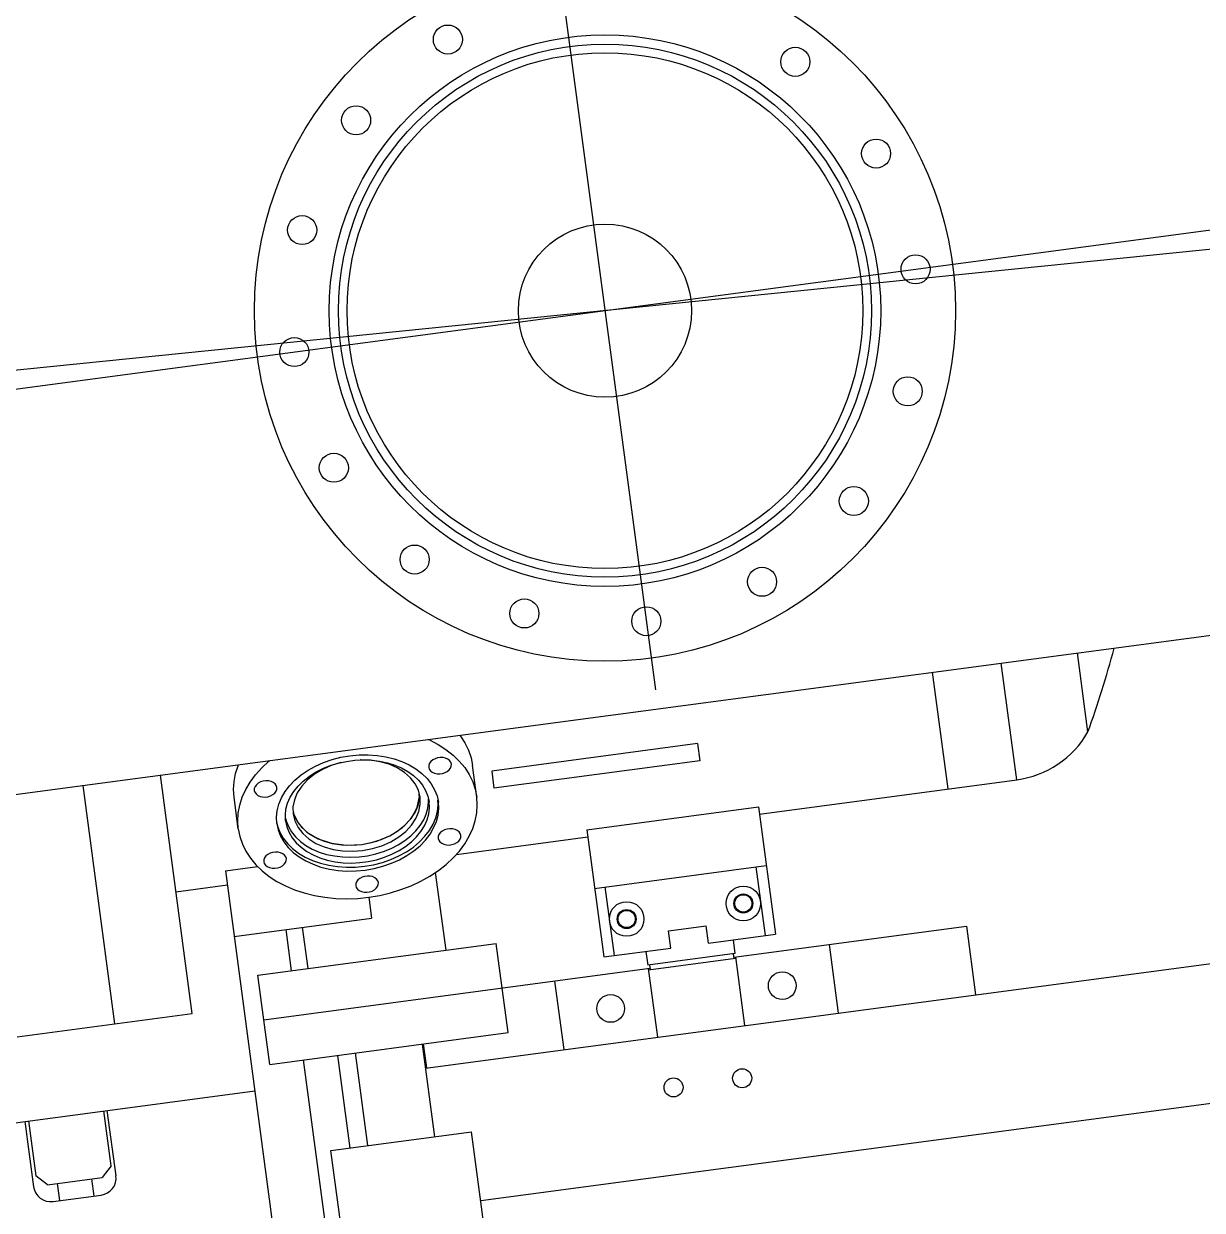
# Model space of a CAD drawing. Extents: x -50 to 48714, y -13211 to 6743.
# Drawn here: x 29676.6 to 30017, y 915.5 to 1258.2 of the extents above; entities that cross this region are included whole.
import ezdxf

# ---------------------------------------------------------------- set-up
doc = ezdxf.new("R2010")
doc.units = 0
doc.header["$LTSCALE"] = 50
doc.linetypes.add('UE46_HMI$0$DASH_CENTER', pattern=[36, 24, -3, 6, -3])
doc.layers.get('0').update_dxf_attribs({"linetype": 'CONTINUOUS'})
doc.layers.add('UE46_HMI$0$1', color=7, linetype='CONTINUOUS')

# ---------------------------------------------------------------- blocks, each defined once
blk = doc.blocks.new('UE46_HMI$0$KREUZST_CK_CF40')
at = {"layer": 'UE46_HMI$0$1', "color": 4, "linetype": 'UE46_HMI$0$DASH_CENTER'}
blk.add_line((13357.46, 1227.4), (12162.03, 1106.18), dxfattribs=at)
blk = doc.blocks.new('UE46_HMI$0$OBEN')
at = {"color": 7, "linetype": 'CONTINUOUS'}
for p, q in [((12655.15, 1033.13), (13064.53, 1087.68)), ((12984.03, 1053.7), (12980.98, 1076.55)), ((12963.46, 1039.91), (12958.97, 1073.61)), ((12943.63, 1037.27), (12939.14, 1070.97)), ((12802.58, 1052.77), (12802.79, 1052.52)), ((12802.79, 1052.52), (12804.08, 1050.52)), ((12793.52, 1051.57), (12793.86, 1051.42)), ((12793.86, 1051.42), (12796.33, 1050.13)), ((12796.33, 1050.13), (12798.59, 1048.67)), ((12804.08, 1050.52), (12805.1, 1048.43)), ((12871.28, 1050.33), (12811.8, 1042.4)), ((12871.28, 1050.33), (12871.94, 1045.37)), ((12747.45, 1045.24), (12747.75, 1045.47)), ((12763.27, 1044.88), (12765.72, 1045.73)), ((12765.72, 1045.73), (12768.26, 1046.38)), ((12768.26, 1046.38), (12770.86, 1046.83)), ((12769.85, 1045.21), (12772.26, 1045.53)), ((12770.86, 1046.83), (12773.48, 1047.08)), ((12772.26, 1045.53), (12774.68, 1045.65)), ((12773.48, 1047.08), (12776.11, 1047.11)), ((12773.94, 1045.62), (12773.84, 1045.61)), ((12776.8, 1045.52), (12773.94, 1045.62)), ((12774.68, 1045.65), (12777.07, 1045.57)), ((12776.11, 1047.11), (12778.69, 1046.94)), ((12779.56, 1045.09), (12776.8, 1045.52)), ((12777.07, 1045.57), (12779.41, 1045.29)), ((12778.69, 1046.94), (12781.2, 1046.55)), ((12779.41, 1045.29), (12781.67, 1044.82)), ((12781.2, 1046.55), (12783.61, 1045.96)), ((12783.61, 1045.96), (12785.89, 1045.17)), ((12794.77, 1045.63), (12794.23, 1045.18)), ((12795.43, 1045.98), (12794.77, 1045.63)), ((12796.18, 1046.21), (12795.43, 1045.98)), ((12796.97, 1046.32), (12796.18, 1046.21)), ((12797.75, 1046.29), (12796.97, 1046.32)), ((12798.49, 1046.12), (12797.75, 1046.29)), ((12799.12, 1045.83), (12798.49, 1046.12)), ((12798.59, 1048.67), (12800.63, 1047.05)), ((12799.63, 1045.43), (12799.12, 1045.83)), ((12799.98, 1044.95), (12799.63, 1045.43)), ((12800.63, 1047.05), (12802.44, 1045.29)), ((12802.44, 1045.29), (12804, 1043.41)), ((12805.1, 1048.43), (12805.84, 1046.26)), ((12805.84, 1046.26), (12806.29, 1044.03)), ((12871.94, 1045.37), (12812.46, 1037.45)), ((12737.82, 1041.69), (12738.55, 1043.96)), ((12738.55, 1043.96), (12738.69, 1044.26)), ((12743.61, 1041.34), (12745.41, 1043.34)), ((12745.41, 1043.34), (12747.45, 1045.24)), ((12756.78, 1041.29), (12758.77, 1042.65)), ((12758.77, 1042.65), (12760.95, 1043.85)), ((12759.06, 1040.85), (12760.95, 1042.05)), ((12762.91, 1042.87), (12760.6, 1041.48)), ((12760.95, 1043.85), (12763.27, 1044.88)), ((12760.95, 1042.05), (12763, 1043.11)), ((12765.47, 1044.01), (12762.91, 1042.87)), ((12763, 1043.11), (12765.19, 1043.99)), ((12765.19, 1043.99), (12767.48, 1044.7)), ((12768.2, 1044.86), (12765.47, 1044.01)), ((12767.48, 1044.7), (12769.85, 1045.21)), ((12768.3, 1044.87), (12768.2, 1044.86)), ((12782.16, 1044.36), (12779.56, 1045.09)), ((12781.67, 1044.82), (12783.81, 1044.15)), ((12784.52, 1043.33), (12782.16, 1044.36)), ((12783.81, 1044.15), (12785.8, 1043.3)), ((12786.6, 1042.03), (12784.52, 1043.33)), ((12785.8, 1043.3), (12787.62, 1042.28)), ((12785.89, 1045.17), (12788.01, 1044.2)), ((12788.33, 1040.49), (12786.6, 1042.03)), ((12787.62, 1042.28), (12789.24, 1041.1)), ((12788.01, 1044.2), (12789.94, 1043.05)), ((12789.94, 1043.05), (12791.65, 1041.74)), ((12793.63, 1044.1), (12793.61, 1043.54)), ((12793.61, 1043.54), (12793.78, 1042.99)), ((12793.84, 1044.66), (12793.63, 1044.1)), ((12793.78, 1042.99), (12794.13, 1042.51)), ((12794.23, 1045.18), (12793.84, 1044.66)), ((12794.13, 1042.51), (12794.64, 1042.11)), ((12794.64, 1042.11), (12795.28, 1041.82)), ((12797.58, 1041.73), (12798.33, 1041.96)), ((12798.33, 1041.96), (12798.99, 1042.32)), ((12798.99, 1042.32), (12799.53, 1042.76)), ((12799.53, 1042.76), (12799.92, 1043.28)), ((12799.92, 1043.28), (12800.13, 1043.84)), ((12800.15, 1044.41), (12799.98, 1044.95)), ((12800.13, 1043.84), (12800.15, 1044.41)), ((12804, 1043.41), (12805.3, 1041.41)), ((12807.5, 1034.92), (12806.29, 1044.03)), ((12811.8, 1042.4), (12812.46, 1037.45)), ((12725.29, 972.36), (12716.11, 1041.25)), ((12737.24, 1037.12), (12737.39, 1039.4)), ((12737.39, 1039.4), (12737.82, 1041.69)), ((12740.78, 1037.08), (12742.06, 1039.25)), ((12742.06, 1039.25), (12743.61, 1041.34)), ((12743.84, 1038.46), (12743.45, 1037.95)), ((12744.38, 1038.91), (12743.84, 1038.46)), ((12745.04, 1039.26), (12744.38, 1038.91)), ((12745.79, 1039.5), (12745.04, 1039.26)), ((12746.58, 1039.61), (12745.79, 1039.5)), ((12747.36, 1039.57), (12746.58, 1039.61)), ((12748.09, 1039.41), (12747.36, 1039.57)), ((12748.73, 1039.12), (12748.09, 1039.41)), ((12749.24, 1038.72), (12748.73, 1039.12)), ((12749.59, 1038.23), (12749.24, 1038.72)), ((12753.43, 1038.19), (12754.99, 1039.8)), ((12754.99, 1039.8), (12756.78, 1041.29)), ((12755.88, 1038.05), (12757.36, 1039.51)), ((12758.59, 1039.87), (12756.92, 1038.08)), ((12757.36, 1039.51), (12759.06, 1040.85)), ((12760.6, 1041.48), (12758.59, 1039.87)), ((12789.68, 1038.76), (12788.33, 1040.49)), ((12789.24, 1041.1), (12790.64, 1039.79)), ((12790.62, 1036.87), (12789.68, 1038.76)), ((12790.64, 1039.79), (12791.8, 1038.35)), ((12791.65, 1041.74), (12793.13, 1040.29)), ((12793.13, 1040.29), (12794.36, 1038.72)), ((12794.36, 1038.72), (12795.33, 1037.03)), ((12795.28, 1041.82), (12796.01, 1041.65)), ((12796.01, 1041.65), (12796.79, 1041.62)), ((12796.79, 1041.62), (12797.58, 1041.73)), ((12805.3, 1041.41), (12806.32, 1039.32)), ((12806.32, 1039.32), (12807.06, 1037.15)), ((12889.12, 1030), (12963.46, 1039.91)), ((12702.99, 969.39), (12693.81, 1038.28)), ((12737.4, 1034.85), (12737.24, 1037.12)), ((12739.76, 1034.85), (12740.78, 1037.08)), ((12743.24, 1037.39), (12743.22, 1036.82)), ((12743.22, 1036.82), (12743.39, 1036.28)), ((12743.45, 1037.95), (12743.24, 1037.39)), ((12743.39, 1036.28), (12743.74, 1035.8)), ((12743.74, 1035.8), (12744.25, 1035.4)), ((12744.25, 1035.4), (12744.89, 1035.11)), ((12744.89, 1035.11), (12745.62, 1034.94)), ((12746.4, 1034.91), (12747.19, 1035.01)), ((12747.19, 1035.01), (12747.94, 1035.25)), ((12747.94, 1035.25), (12748.6, 1035.6)), ((12748.6, 1035.6), (12749.14, 1036.05)), ((12749.14, 1036.05), (12749.53, 1036.57)), ((12749.53, 1036.57), (12749.74, 1037.13)), ((12749.76, 1037.69), (12749.59, 1038.23)), ((12749.74, 1037.13), (12749.76, 1037.69)), ((12751.07, 1034.69), (12752.12, 1036.48)), ((12752.12, 1036.48), (12753.43, 1038.19)), ((12753.61, 1034.86), (12754.62, 1036.49)), ((12754.62, 1036.49), (12755.88, 1038.05)), ((12755.65, 1036.14), (12754.8, 1034.11)), ((12756.92, 1038.08), (12755.65, 1036.14)), ((12790.3, 1031.87), (12790.95, 1035.05)), ((12791.11, 1034.87), (12790.62, 1036.87)), ((12790.92, 1034.57), (12790.9, 1035.74)), ((12790.95, 1035.05), (12790.93, 1035.63)), ((12791.8, 1038.35), (12792.71, 1036.81)), ((12792.71, 1036.81), (12793.35, 1035.19)), ((12793.35, 1035.19), (12793.72, 1033.51)), ((12795.33, 1037.03), (12796.01, 1035.27)), ((12796.01, 1035.27), (12796.4, 1033.44)), ((12807.06, 1037.15), (12807.5, 1034.92)), ((12738.61, 1025.74), (12737.4, 1034.85)), ((12738.6, 1030.29), (12739.04, 1032.58)), ((12739.04, 1032.58), (12739.76, 1034.85)), ((12745.62, 1034.94), (12746.4, 1034.91)), ((12749.81, 1030.97), (12750.3, 1032.84)), ((12750.3, 1032.84), (12751.07, 1034.69)), ((12752.39, 1031.44), (12752.86, 1033.16)), ((12752.86, 1033.16), (12753.61, 1034.86)), ((12754.8, 1034.11), (12754.39, 1032.05)), ((12754.39, 1032.05), (12754.44, 1029.99)), ((12788.62, 1028.83), (12790.3, 1031.87)), ((12789.67, 1030.47), (12790.52, 1032.5)), ((12790.52, 1032.5), (12790.92, 1034.57)), ((12790.75, 1030.75), (12791.16, 1032.82)), ((12791.16, 1032.82), (12791.11, 1034.87)), ((12792.91, 1030.01), (12793.38, 1031.74)), ((12793.38, 1031.74), (12793.58, 1033.47)), ((12793.58, 1033.47), (12793.54, 1034.34)), ((12793.61, 1030.06), (12793.8, 1031.79)), ((12793.8, 1031.79), (12793.72, 1033.51)), ((12796.16, 1030.78), (12796.35, 1032.67)), ((12796.35, 1032.67), (12796.28, 1033.98)), ((12796.3, 1029.69), (12796.5, 1031.57)), ((12796.5, 1031.57), (12796.4, 1033.44)), ((12807.65, 1032.65), (12807.5, 1034.92)), ((12807.51, 1030.36), (12807.65, 1032.65)), ((12839.28, 1025.48), (12888.84, 1032.08)), ((12888.84, 1032.08), (12893.74, 995.31)), ((12738.46, 1028), (12738.6, 1030.29)), ((12749.61, 1029.08), (12749.81, 1030.97)), ((12749.71, 1027.22), (12749.61, 1029.08)), ((12752.2, 1029.71), (12752.39, 1031.44)), ((12752.28, 1027.99), (12752.2, 1029.71)), ((12752.24, 1028.84), (12752.43, 1027.99)), ((12754.42, 1030.88), (12754.7, 1029.74)), ((12754.42, 1030.76), (12754.55, 1030.19)), ((12754.44, 1029.99), (12754.93, 1027.99)), ((12754.55, 1030.19), (12756.01, 1027.3)), ((12754.7, 1029.74), (12755.64, 1027.85)), ((12786, 1026.1), (12788.62, 1028.83)), ((12786.73, 1026.74), (12788.39, 1028.54)), ((12788.39, 1028.54), (12789.67, 1030.47)), ((12788.63, 1026.79), (12789.9, 1028.72)), ((12789.9, 1028.72), (12790.75, 1030.75)), ((12791.16, 1026.69), (12792.17, 1028.32)), ((12792.17, 1028.32), (12792.91, 1030.01)), ((12792.39, 1026.64), (12793.14, 1028.33)), ((12793.14, 1028.33), (12793.61, 1030.06)), ((12794.9, 1027.07), (12795.67, 1028.91)), ((12795.67, 1028.91), (12796.16, 1030.78)), ((12795.82, 1027.81), (12796.3, 1029.69)), ((12807.07, 1028.08), (12807.51, 1030.36)), ((12738.61, 1025.74), (12738.46, 1028)), ((12738.61, 1025.74), (12739.06, 1023.51)), ((12749.68, 1027.77), (12749.96, 1026.49)), ((12749.71, 1027.22), (12750.11, 1025.39)), ((12749.96, 1026.49), (12750.64, 1024.72)), ((12750.11, 1025.39), (12750.79, 1023.62)), ((12750.64, 1024.72), (12751.6, 1023.04)), ((12752.28, 1027.99), (12752.65, 1026.31)), ((12752.43, 1027.99), (12753.07, 1026.37)), ((12752.65, 1026.31), (12753.29, 1024.68)), ((12753.07, 1026.37), (12753.98, 1024.83)), ((12753.98, 1024.83), (12755.14, 1023.39)), ((12754.93, 1027.99), (12755.87, 1026.1)), ((12755.64, 1027.85), (12756.99, 1026.12)), ((12755.87, 1026.1), (12757.22, 1024.37)), ((12756.01, 1027.3), (12758.43, 1024.81)), ((12756.99, 1026.12), (12758.72, 1024.58)), ((12758.43, 1024.81), (12761.68, 1022.86)), ((12782.41, 1023.74), (12784.72, 1025.13)), ((12782.59, 1023.84), (12786, 1026.1)), ((12784.72, 1025.13), (12786.73, 1026.74)), ((12784.95, 1023.38), (12786.96, 1024.99)), ((12786.96, 1024.99), (12788.63, 1026.79)), ((12788.41, 1023.67), (12789.9, 1025.13)), ((12789.9, 1025.13), (12791.16, 1026.69)), ((12790.12, 1023.45), (12791.38, 1025)), ((12791.38, 1025), (12792.39, 1026.64)), ((12792.53, 1023.56), (12793.85, 1025.28)), ((12793.85, 1025.28), (12794.9, 1027.07)), ((12793.99, 1024.18), (12795.04, 1025.97)), ((12795.04, 1025.97), (12795.82, 1027.81)), ((12797.51, 1025.06), (12796.97, 1024.61)), ((12798.17, 1025.41), (12797.51, 1025.06)), ((12798.92, 1025.64), (12798.17, 1025.41)), ((12799.71, 1025.75), (12798.92, 1025.64)), ((12800.49, 1025.72), (12799.71, 1025.75)), ((12801.23, 1025.55), (12800.49, 1025.72)), ((12801.87, 1025.26), (12801.23, 1025.55)), ((12802.38, 1024.86), (12801.87, 1025.26)), ((12802.72, 1024.38), (12802.38, 1024.86)), ((12805.34, 1023.58), (12806.35, 1025.81)), ((12806.35, 1025.81), (12807.07, 1028.08)), ((12839.28, 1025.48), (12844.18, 988.71)), ((12739.06, 1023.51), (12739.79, 1021.34)), ((12739.79, 1021.34), (12740.81, 1019.25)), ((12750.79, 1023.62), (12751.75, 1021.94)), ((12751.6, 1023.04), (12752.83, 1021.46)), ((12751.75, 1021.94), (12752.98, 1020.36)), ((12752.83, 1021.46), (12754.31, 1020.01)), ((12753.29, 1024.68), (12754.2, 1023.14)), ((12754.2, 1023.14), (12755.36, 1021.71)), ((12755.14, 1023.39), (12756.54, 1022.07)), ((12755.36, 1021.71), (12756.76, 1020.39)), ((12756.54, 1022.07), (12758.16, 1020.9)), ((12757.22, 1024.37), (12758.96, 1022.83)), ((12758.72, 1024.58), (12760.8, 1023.29)), ((12758.96, 1022.83), (12761.03, 1021.53)), ((12760.8, 1023.29), (12763.16, 1022.26)), ((12761.03, 1021.53), (12763.4, 1020.5)), ((12761.68, 1022.86), (12765.55, 1021.57)), ((12763.16, 1022.26), (12765.76, 1021.52)), ((12765.55, 1021.57), (12769.83, 1021.01)), ((12765.76, 1021.52), (12768.52, 1021.1)), ((12774.27, 1021.22), (12778.61, 1022.18)), ((12774.27, 1021.22), (12777.12, 1021.76)), ((12777.12, 1021.76), (12779.85, 1022.61)), ((12778.61, 1022.18), (12782.59, 1023.84)), ((12779.85, 1022.61), (12782.41, 1023.74)), ((12780.09, 1020.85), (12782.64, 1021.99)), ((12782.64, 1021.99), (12784.95, 1023.38)), ((12784.82, 1021.12), (12786.71, 1022.33)), ((12786.71, 1022.33), (12788.41, 1023.67)), ((12786.94, 1020.65), (12788.64, 1021.99)), ((12788.64, 1021.99), (12790.12, 1023.45)), ((12789.18, 1020.46), (12790.97, 1021.95)), ((12790.97, 1021.95), (12792.53, 1023.56)), ((12791.12, 1020.86), (12792.68, 1022.47)), ((12792.68, 1022.47), (12793.99, 1024.18)), ((12796.37, 1023.53), (12796.35, 1022.96)), ((12796.35, 1022.96), (12796.52, 1022.42)), ((12796.58, 1024.09), (12796.37, 1023.53)), ((12796.52, 1022.42), (12796.87, 1021.94)), ((12796.97, 1024.61), (12796.58, 1024.09)), ((12796.87, 1021.94), (12797.38, 1021.54)), ((12797.38, 1021.54), (12798.02, 1021.25)), ((12800.32, 1021.16), (12801.07, 1021.39)), ((12801.07, 1021.39), (12801.73, 1021.74)), ((12801.63, 1018.35), (12839.55, 1023.4)), ((12801.73, 1021.74), (12802.27, 1022.19)), ((12802.27, 1022.19), (12802.66, 1022.71)), ((12802.5, 1019.31), (12804.05, 1021.41)), ((12802.66, 1022.71), (12802.87, 1023.27)), ((12802.89, 1023.84), (12802.72, 1024.38)), ((12802.87, 1023.27), (12802.89, 1023.84)), ((12804.05, 1021.41), (12805.34, 1023.58)), ((12740.81, 1019.25), (12742.11, 1017.25)), ((12746.58, 1017.89), (12746.19, 1017.37)), ((12747.12, 1018.34), (12746.58, 1017.89)), ((12747.78, 1018.69), (12747.12, 1018.34)), ((12748.53, 1018.93), (12747.78, 1018.69)), ((12749.32, 1019.03), (12748.53, 1018.93)), ((12750.1, 1019), (12749.32, 1019.03)), ((12750.84, 1018.84), (12750.1, 1019)), ((12751.48, 1018.54), (12750.84, 1018.84)), ((12751.98, 1018.15), (12751.48, 1018.54)), ((12752.33, 1017.66), (12751.98, 1018.15)), ((12752.98, 1020.36), (12754.46, 1018.91)), ((12754.31, 1020.01), (12756.03, 1018.7)), ((12754.46, 1018.91), (12756.18, 1017.6)), ((12756.03, 1018.7), (12757.96, 1017.55)), ((12756.76, 1020.39), (12758.38, 1019.22)), ((12758.16, 1020.9), (12759.98, 1019.88)), ((12758.38, 1019.22), (12760.2, 1018.2)), ((12759.98, 1019.88), (12761.97, 1019.03)), ((12760.2, 1018.2), (12762.19, 1017.35)), ((12761.97, 1019.03), (12764.11, 1018.36)), ((12763.4, 1020.5), (12765.99, 1019.77)), ((12764.11, 1018.36), (12766.36, 1017.89)), ((12765.99, 1019.77), (12768.75, 1019.34)), ((12766.36, 1017.89), (12768.7, 1017.61)), ((12768.52, 1021.1), (12771.38, 1020.99)), ((12768.75, 1019.34), (12771.61, 1019.24)), ((12769.83, 1021.01), (12774.27, 1021.22)), ((12771.38, 1020.99), (12774.27, 1021.22)), ((12771.61, 1019.24), (12774.5, 1019.46)), ((12773.52, 1017.65), (12775.93, 1017.97)), ((12774.5, 1019.46), (12777.35, 1020.01)), ((12775.93, 1017.97), (12778.3, 1018.48)), ((12777.35, 1020.01), (12780.09, 1020.85)), ((12778.3, 1018.48), (12780.59, 1019.19)), ((12780.59, 1019.19), (12782.77, 1020.07)), ((12780.81, 1017.51), (12783, 1018.39)), ((12782.7, 1016.87), (12785.02, 1017.9)), ((12782.77, 1020.07), (12784.82, 1021.12)), ((12783, 1018.39), (12785.05, 1019.44)), ((12785.02, 1017.9), (12787.19, 1019.1)), ((12785.05, 1019.44), (12786.94, 1020.65)), ((12785.17, 1016.81), (12787.34, 1018.01)), ((12787.19, 1019.1), (12789.18, 1020.46)), ((12787.34, 1018.01), (12789.33, 1019.36)), ((12789.33, 1019.36), (12791.12, 1020.86)), ((12798.02, 1021.25), (12798.75, 1021.08)), ((12798.75, 1021.08), (12799.53, 1021.05)), ((12799.53, 1021.05), (12800.32, 1021.16)), ((12800.7, 1017.31), (12802.5, 1019.31)), ((12734.93, 1013.64), (12744.18, 1014.87)), ((12742.11, 1017.25), (12743.67, 1015.36)), ((12743.67, 1015.36), (12745.48, 1013.6)), ((12745.98, 1016.81), (12745.96, 1016.25)), ((12745.96, 1016.25), (12746.13, 1015.71)), ((12746.19, 1017.37), (12745.98, 1016.81)), ((12746.13, 1015.71), (12746.48, 1015.22)), ((12746.48, 1015.22), (12746.99, 1014.82)), ((12746.99, 1014.82), (12747.63, 1014.53)), ((12747.63, 1014.53), (12748.36, 1014.37)), ((12749.14, 1014.34), (12749.93, 1014.44)), ((12749.93, 1014.44), (12750.68, 1014.68)), ((12750.68, 1014.68), (12751.34, 1015.03)), ((12751.34, 1015.03), (12751.88, 1015.48)), ((12751.88, 1015.48), (12752.27, 1016)), ((12752.27, 1016), (12752.48, 1016.55)), ((12752.5, 1017.12), (12752.33, 1017.66)), ((12752.48, 1016.55), (12752.5, 1017.12)), ((12756.18, 1017.6), (12758.1, 1016.46)), ((12757.96, 1017.55), (12760.08, 1016.58)), ((12758.1, 1016.46), (12760.22, 1015.48)), ((12760.08, 1016.58), (12762.35, 1015.79)), ((12760.22, 1015.48), (12762.5, 1014.7)), ((12762.19, 1017.35), (12764.33, 1016.68)), ((12762.35, 1015.79), (12764.76, 1015.2)), ((12762.5, 1014.7), (12764.91, 1014.11)), ((12764.33, 1016.68), (12766.59, 1016.2)), ((12764.76, 1015.2), (12767.28, 1014.82)), ((12766.59, 1016.2), (12768.93, 1015.92)), ((12767.28, 1014.82), (12769.86, 1014.64)), ((12768.7, 1017.61), (12771.1, 1017.52)), ((12768.93, 1015.92), (12771.32, 1015.84)), ((12769.86, 1014.64), (12772.48, 1014.67)), ((12771.1, 1017.52), (12773.52, 1017.65)), ((12771.32, 1015.84), (12773.74, 1015.96)), ((12772.48, 1014.67), (12775.11, 1014.92)), ((12773.74, 1015.96), (12776.15, 1016.28)), ((12775.11, 1014.92), (12777.71, 1015.37)), ((12776.15, 1016.28), (12778.52, 1016.8)), ((12777.71, 1015.37), (12780.25, 1016.02)), ((12777.86, 1014.27), (12780.39, 1014.93)), ((12778.52, 1016.8), (12780.81, 1017.51)), ((12780.25, 1016.02), (12782.7, 1016.87)), ((12780.39, 1014.93), (12782.84, 1015.77)), ((12782.84, 1015.77), (12785.17, 1016.81)), ((12796.4, 1013.66), (12798.66, 1015.42)), ((12798.66, 1015.42), (12800.7, 1017.31)), ((12841.53, 1008.53), (12891.1, 1015.14)), ((12888.12, 1014.74), (12890.76, 994.92)), ((12734.93, 1013.64), (12759.25, 831.11)), ((12745.48, 1013.6), (12747.52, 1011.99)), ((12747.52, 1011.99), (12749.79, 1010.53)), ((12748.36, 1014.37), (12749.14, 1014.34)), ((12764.91, 1014.11), (12767.42, 1013.72)), ((12767.42, 1013.72), (12770.01, 1013.54)), ((12770.01, 1013.54), (12772.63, 1013.58)), ((12772.63, 1013.58), (12775.26, 1013.82)), ((12773.69, 1011.41), (12773.14, 1010.96)), ((12774.35, 1011.76), (12773.69, 1011.41)), ((12775.1, 1012), (12774.35, 1011.76)), ((12775.89, 1012.1), (12775.1, 1012)), ((12775.26, 1013.82), (12777.86, 1014.27)), ((12776.67, 1012.07), (12775.89, 1012.1)), ((12777.4, 1011.91), (12776.67, 1012.07)), ((12778.04, 1011.62), (12777.4, 1011.91)), ((12778.55, 1011.22), (12778.04, 1011.62)), ((12778.9, 1010.73), (12778.55, 1011.22)), ((12791.32, 1010.57), (12793.95, 1012.04)), ((12793.95, 1012.04), (12796.4, 1013.66)), ((12798.61, 990.71), (12795.62, 1013.14)), ((12720.61, 1007.55), (12735.47, 1009.53)), ((12749.79, 1010.53), (12752.25, 1009.24)), ((12752.25, 1009.24), (12754.89, 1008.12)), ((12754.89, 1008.12), (12757.68, 1007.2)), ((12772.55, 1009.89), (12772.53, 1009.32)), ((12772.53, 1009.32), (12772.7, 1008.78)), ((12772.76, 1010.45), (12772.55, 1009.89)), ((12772.7, 1008.78), (12773.04, 1008.3)), ((12773.14, 1010.96), (12772.76, 1010.45)), ((12773.04, 1008.3), (12773.55, 1007.9)), ((12773.55, 1007.9), (12774.19, 1007.6)), ((12774.19, 1007.6), (12774.93, 1007.44)), ((12776.5, 1007.51), (12777.25, 1007.75)), ((12777.25, 1007.75), (12777.91, 1008.1)), ((12777.91, 1008.1), (12778.45, 1008.55)), ((12778.45, 1008.55), (12778.84, 1009.07)), ((12778.84, 1009.07), (12779.05, 1009.63)), ((12779.07, 1010.19), (12778.9, 1010.73)), ((12779.05, 1009.63), (12779.07, 1010.19)), ((12782.58, 1007.23), (12785.6, 1008.16)), ((12785.6, 1008.16), (12788.53, 1009.27)), ((12788.53, 1009.27), (12791.32, 1010.57)), ((12844.51, 1008.93), (12847.15, 989.1)), ((12757.68, 1007.2), (12760.61, 1006.48)), ((12760.61, 1006.48), (12763.64, 1005.96)), ((12763.64, 1005.96), (12766.75, 1005.64)), ((12766.75, 1005.64), (12769.92, 1005.54)), ((12769.92, 1005.54), (12773.11, 1005.65)), ((12773.11, 1005.65), (12776.3, 1005.97)), ((12774.93, 1007.44), (12775.71, 1007.41)), ((12775.71, 1007.41), (12776.5, 1007.51)), ((12776.3, 1005.97), (12779.47, 1006.5)), ((12776.3, 1005.97), (12777.1, 999.95)), ((12779.47, 1006.5), (12782.58, 1007.23)), ((12737.45, 994.66), (12777.1, 999.95)), ((12862.85, 996.24), (12873.75, 997.69)), ((12874.41, 992.74), (12873.75, 997.69)), ((12881.71, 988.66), (12948.92, 997.62)), ((12948.92, 997.62), (12951.56, 977.8)), ((12752.32, 996.64), (12753.91, 984.75)), ((12758.77, 985.4), (12757.18, 997.29)), ((12792.71, 956.63), (13075.46, 994.31)), ((12863.51, 991.28), (12862.85, 996.24)), ((12874.41, 992.74), (12893.74, 995.31)), ((12744.24, 983.46), (12813.13, 992.64)), ((12816.57, 966.87), (12813.13, 992.64)), ((12844.18, 988.71), (12863.51, 991.28)), ((12881.55, 993.69), (12882.07, 989.72)), ((12909.27, 992.34), (12911.91, 972.51)), ((12856.37, 990.33), (12856.9, 986.37)), ((12882.07, 989.72), (12856.9, 986.37)), ((12857.08, 984.98), (12882.26, 988.33)), ((12881.58, 989.66), (12881.76, 988.27)), ((12882.21, 988.73), (12884.85, 968.91)), ((12745.96, 970.58), (12857.52, 985.44)), ((12857.03, 985.38), (12859.67, 965.55)), ((12857.39, 986.43), (12857.58, 985.05)), ((12747.68, 957.69), (12744.24, 983.46)), ((12829.97, 981.77), (12832.61, 961.95)), ((12674.74, 965.63), (12725.29, 972.36)), ((12747.68, 957.69), (12816.57, 966.87)), ((12795.35, 936.8), (12791.79, 963.57)), ((12792.04, 963.6), (12792.96, 956.66)), ((12767.26, 960.3), (12770.82, 933.53)), ((12776.03, 934.23), (12772.46, 960.99)), ((12808.65, 918.4), (13125.35, 960.6)), ((12757.34, 958.98), (12771.48, 852.91)), ((12669.06, 940.15), (12743.4, 950.06)), ((12701.9, 928.39), (12699.78, 944.25)), ((12703.29, 925.54), (12700.78, 944.38)), ((12676.99, 941.21), (12679.5, 922.37)), ((12677.98, 941.34), (12680.09, 925.48)), ((12765.37, 932.81), (12806.01, 938.22)), ((12831.11, 749.89), (12806.01, 938.22)), ((12790.47, 744.47), (12765.37, 932.81)), ((12683.46, 922.9), (12680.09, 925.48)), ((12701.9, 928.39), (12699.32, 925.02)), ((12683.46, 922.9), (12699.32, 925.02)), ((12687.09, 918.34), (12686.43, 923.3)), ((12697.01, 919.66), (12696.35, 924.62)), ((12685.11, 918.08), (12698.99, 919.93))]:
    blk.add_line(p, q, dxfattribs=at)
for centre, radius in [((12844.52, 1175.39), 101.25), ((12799.15, 1253.69), 4.2), ((12844.52, 1175.39), 79.65), ((12844.52, 1175.39), 77), ((12899.5, 1247.27), 4.2), ((12844.52, 1175.39), 74.5), ((12772.64, 1230.37), 4.2), ((12922.83, 1220.76), 4.2), ((12757.07, 1198.67), 4.2), ((12934.23, 1187.34), 4.2), ((12754.81, 1163.43), 4.2), ((12931.98, 1152.1), 4.2), ((12766.22, 1130.02), 4.2), ((12916.41, 1120.41), 4.2), ((12789.54, 1103.5), 4.2), ((12889.9, 1097.08), 4.2), ((12821.24, 1087.94), 4.2), ((12856.48, 1085.68), 4.2), ((12884.49, 1004.17), 5), ((12850.79, 999.68), 5), ((12884.49, 1004.17), 2.75), ((12884.49, 1004.17), 2.5), ((12850.79, 999.68), 2.75), ((12850.79, 999.68), 2.5), ((12895.72, 980.44), 4), ((12846.16, 973.84), 4), ((12884.15, 953.68), 2.75), ((12864.33, 951.04), 2.75)]:
    blk.add_circle(centre, radius, dxfattribs=at)
for centre, radius, start, end in [((12698.81, 1155.97), 303, -19.727, -14.9296), ((12959.76, 1067.67), 28, -82.41, -29.9237), ((12698.33, 924.88), 5, -82.41, 7.59), ((12684.45, 923.03), 5, -172.41, -82.41)]:
    blk.add_arc(centre, radius, start, end, dxfattribs=at)
at = {"layer": 'UE46_HMI$0$1', "color": 4, "linetype": 'UE46_HMI$0$DASH_CENTER'}
for p, q in [((12830.3, 1282.11), (12859.11, 1065.92)), ((12319.96, 1105.49), (13283.72, 1233.91))]:
    blk.add_line(p, q, dxfattribs=at)
blk = doc.blocks.new('UE46_HMI$0$REFOKUSSIERSPIE')
blk.add_blockref('UE46_HMI$0$OBEN', (0, 0))
blk = doc.blocks.new('UE46_HMI')
at = {"layer": 'UE46_HMI$0$1', "color": 3, "linetype": 'CONTINUOUS'}
blk.add_circle((12844.52, 1175.32), 25, dxfattribs=at)
for name in ['UE46_HMI$0$REFOKUSSIERSPIE', 'UE46_HMI$0$KREUZST_CK_CF40']:
    blk.add_blockref(name, (0, -0.07))

msp = doc.modelspace()

# ---------------------------------------------------------------- block references
msp.add_blockref('UE46_HMI', (17000, 0))

doc.saveas('drawing.dxf')
